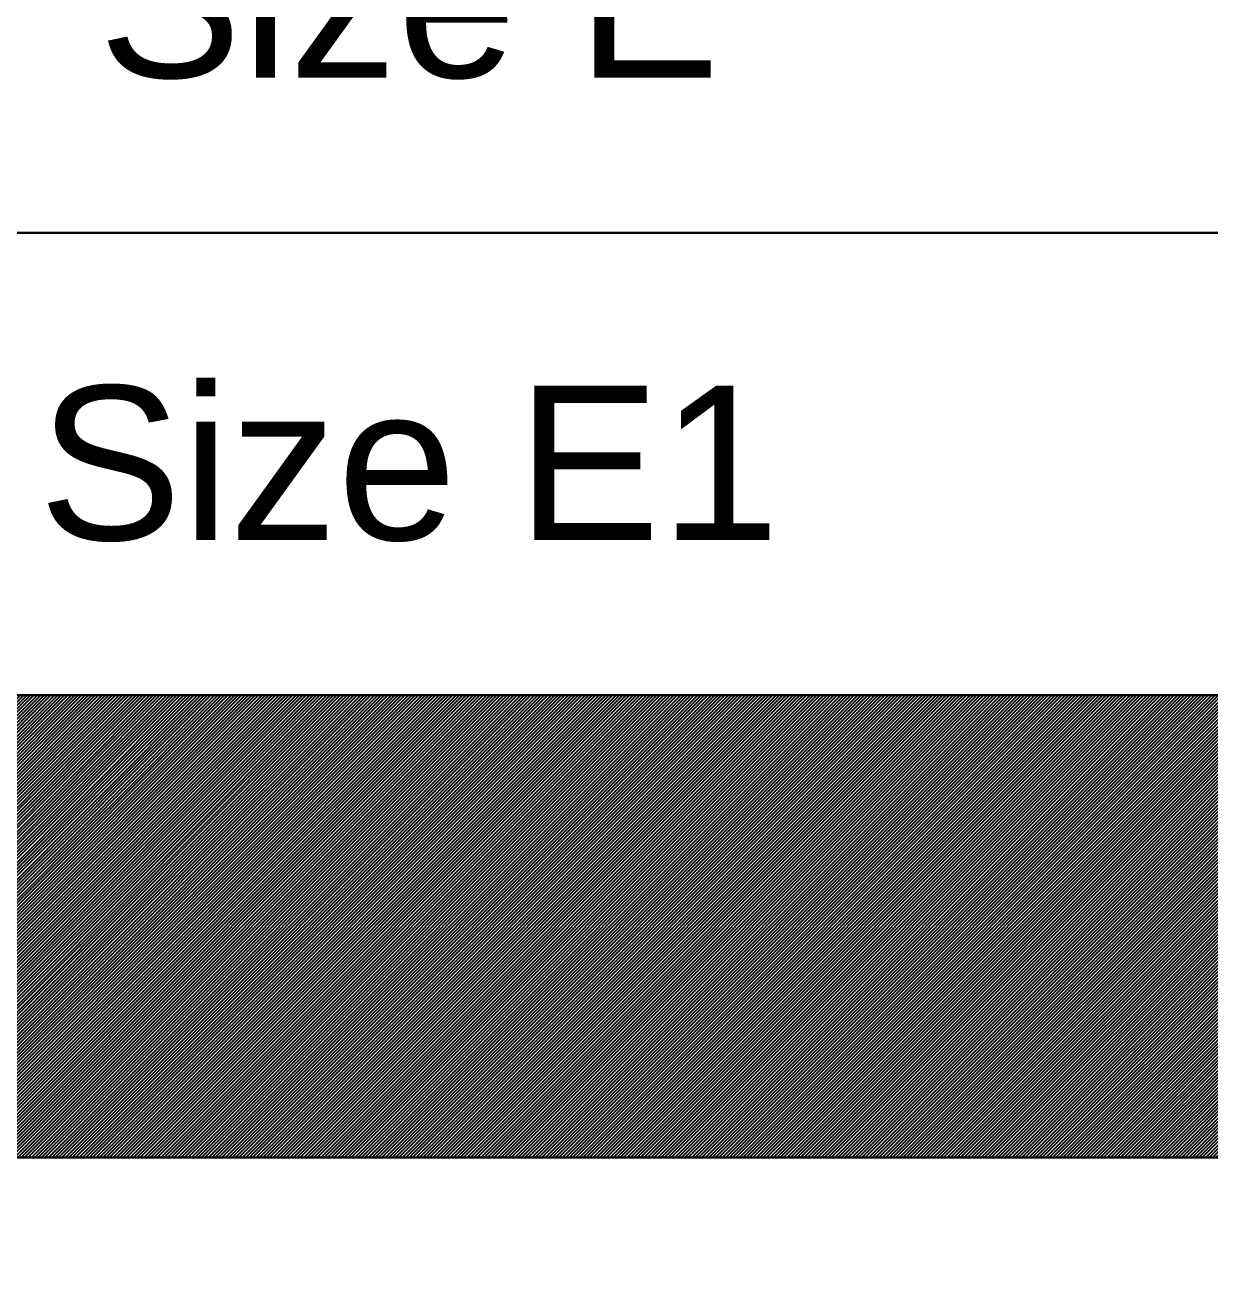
# Model space of a CAD drawing. Header units: inches. Extents: x -2078 to 106214, y -964 to 6385.
# Drawn here: x -1901.1 to -1716.6, y 29.3 to 225 of the extents above; entities that cross this region are included whole.
import ezdxf

# ---------------------------------------------------------------- set-up
doc = ezdxf.new("R2010")
doc.units = ezdxf.units.IN
doc.header["$MEASUREMENT"] = 0
doc.layers.add('A-ANNO', color=2, linetype='Continuous', lineweight=5)
doc.layers.add('A-HATCH', color=9, linetype='Continuous')
doc.styles.add('Jay Cad', font='arial.ttf', dxfattribs={"height": 0.125})

# ---------------------------------------------------------------- blocks, each defined once
blk = doc.blocks.new('JC-ANNO-SS')
for points in [[(0, -432), (-467.54, -432), (-467.54, -360), (0, -360)], [(0, -504), (-467.54, -504), (-467.54, -432), (0, -432)]]:
    blk.add_lwpolyline(points, close=True)
at = {"layer": 'A-ANNO', "char_height": 24, "attachment_point": 5, "style": 'Jay Cad'}
for s, insert in [('Size E', (-233.77, -396)), ('Size E1', (-233.77, -468))]:
    blk.add_mtext_dynamic_manual_height_columns(s, width=490.4655, gutter_width=30, heights=[0], dxfattribs=dict(at, insert=insert))
blk = doc.blocks.new('JC-ANNO-SSS')
at = {"layer": 'A-HATCH'}
h = blk.add_hatch(dxfattribs=at)
h.set_pattern_fill('ANSI31', color=256, scale=3)
h.set_pattern_definition([(45, (1667.53672, 0), (-0.26516504, 0.26516504), [])])
h.paths.add_polyline_path([(467.54, 0), (-467.54, 0), (-467.54, -72), (0, -72), (467.54, -72)])
for points in [[(467.54, -72), (-467.54, -72), (-467.54, 0), (467.54, 0)], [(0, -144), (-467.54, -144), (-467.54, -72), (0, -72)]]:
    blk.add_lwpolyline(points, close=True)

msp = doc.modelspace()

# ---------------------------------------------------------------- block references
for name, p in [('JC-ANNO-SS', (-1607.537, 624.621)), ('JC-ANNO-SSS', (-1607.537, 120.621))]:
    msp.add_blockref(name, p)

doc.saveas('drawing.dxf')
